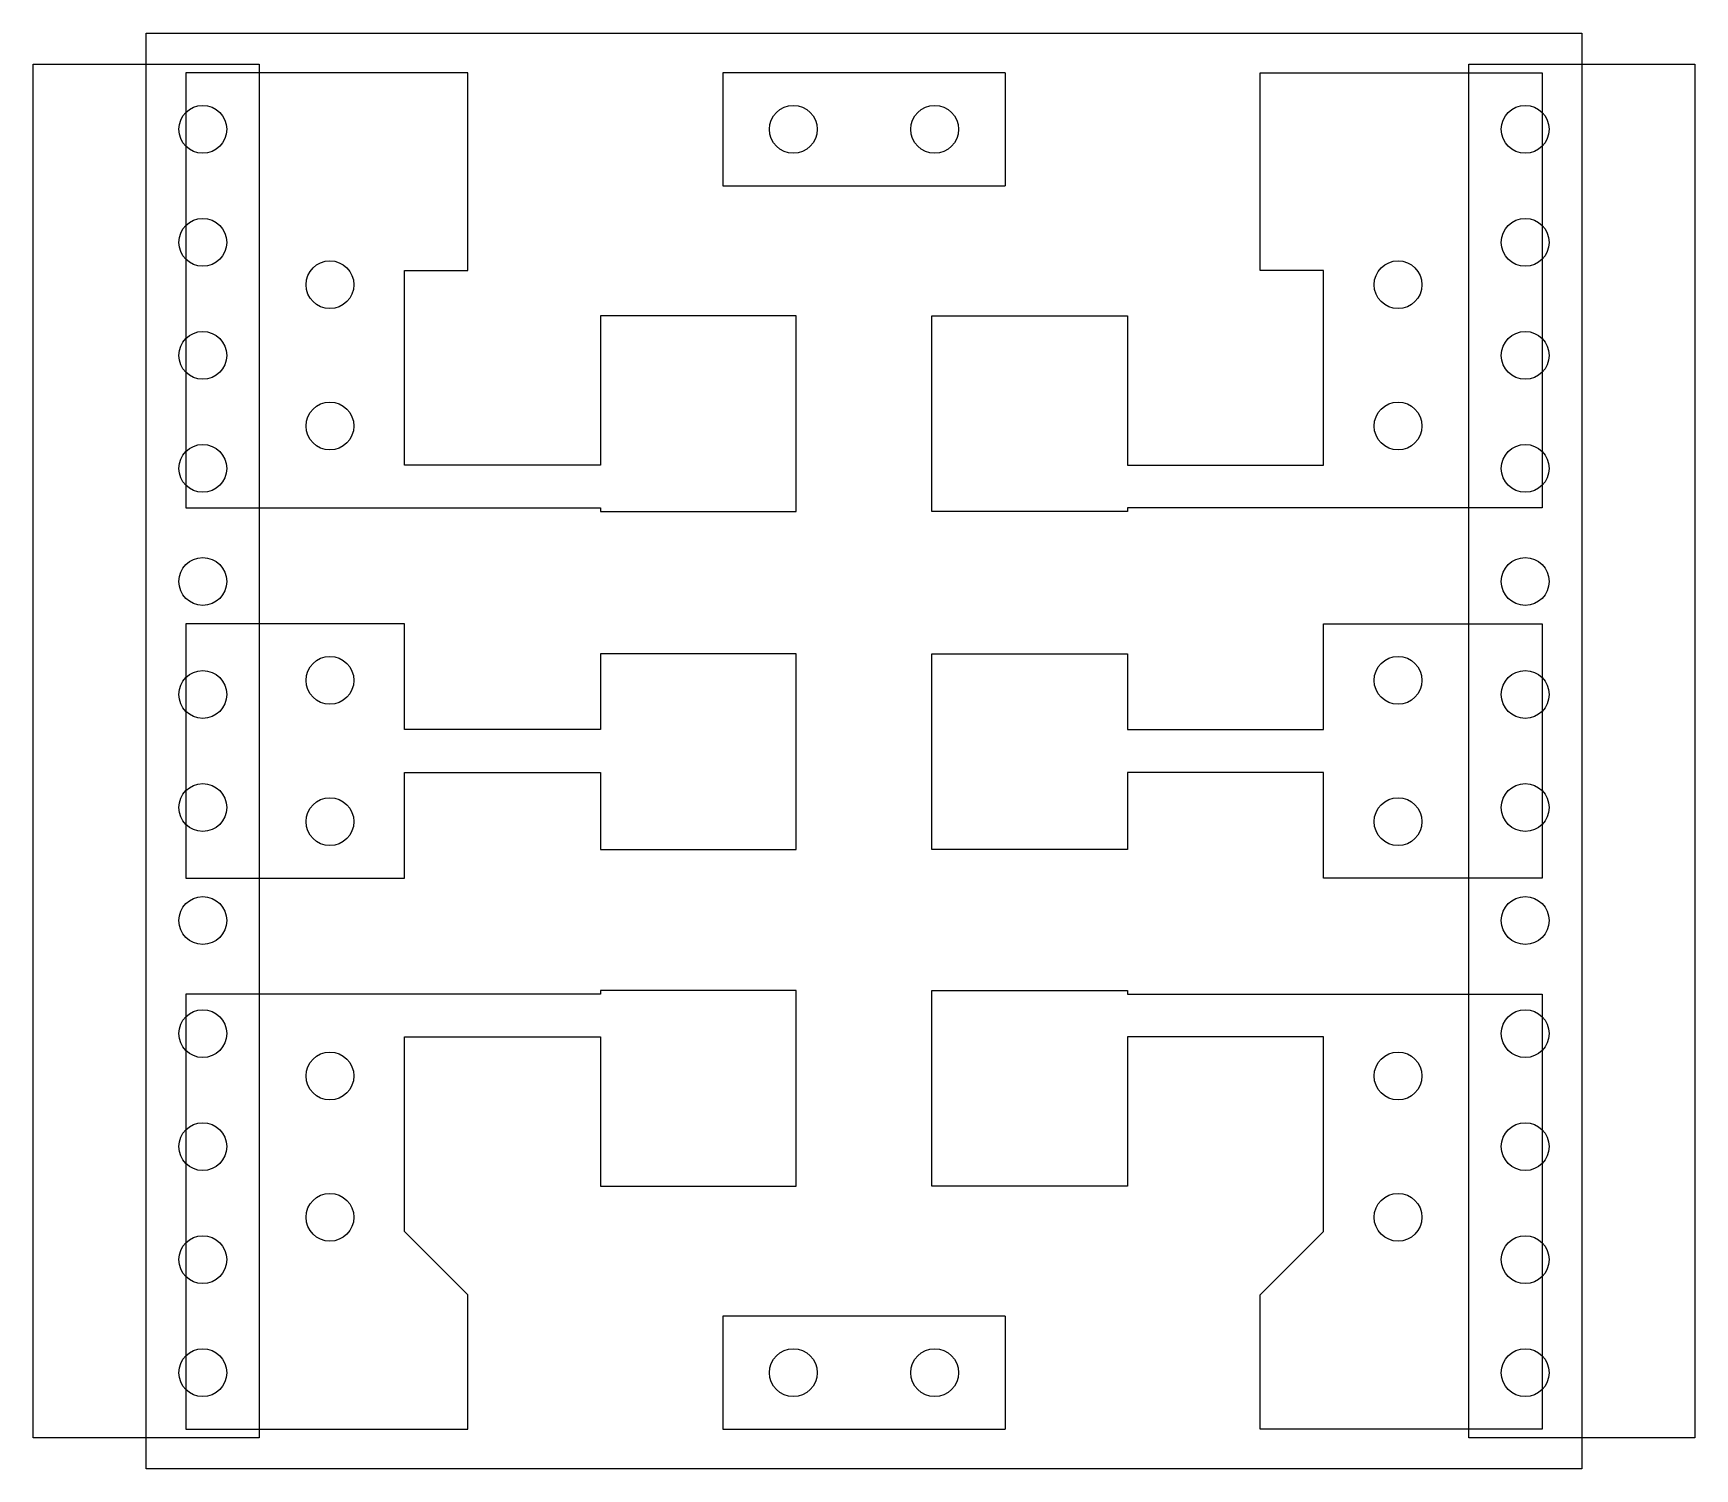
# Model space of a CAD drawing. Header units: inches. Extents: x -2 to 27.4, y 0 to 25.4.
import ezdxf

# ---------------------------------------------------------------- set-up
doc = ezdxf.new("R2010")
doc.units = ezdxf.units.IN
doc.header["$MEASUREMENT"] = 0
for name, color, linetype in [('board_outline', 3, 'Continuous'), ('conn', 1, 'Continuous'), ('conn_mounts', 6, 'Continuous')]:
    doc.layers.add(name, color=color, linetype=linetype)

msp = doc.modelspace()

# ---------------------------------------------------------------- linework, layer by layer
at = {"color": 7, "linetype": 'Continuous', "lineweight": 25}
for p, q in [((0.7, 24.7), (0.7, 17)), ((5.69, 24.7), (0.7, 24.7)), ((5.69, 21.2), (5.69, 24.7)), ((15.2, 24.7), (10.2, 24.7)), ((10.2, 24.7), (10.2, 22.7)), ((15.2, 24.7), (15.2, 22.7)), ((19.71, 24.7), (24.7, 24.7)), ((19.71, 21.2), (19.71, 24.7)), ((24.7, 24.7), (24.7, 17)), ((10.2, 22.7), (15.2, 22.7)), ((4.57, 17.76), (4.57, 21.2)), ((4.57, 21.2), (5.69, 21.2)), ((20.83, 21.2), (19.71, 21.2)), ((20.83, 17.76), (20.83, 21.2)), ((11.5, 20.4), (8.036, 20.4)), ((8.036, 20.4), (8.036, 17.76)), ((11.5, 16.936), (11.5, 20.4)), ((13.9, 20.4), (17.364, 20.4)), ((13.9, 16.936), (13.9, 20.4)), ((17.364, 20.4), (17.364, 17.76)), ((8.036, 17.76), (4.57, 17.76)), ((17.364, 17.76), (20.83, 17.76)), ((0.7, 17), (8.036, 17)), ((8.036, 17), (8.036, 16.936)), ((8.036, 16.936), (11.5, 16.936)), ((17.364, 16.936), (13.9, 16.936)), ((17.364, 17), (17.364, 16.936)), ((24.7, 17), (17.364, 17)), ((4.57, 14.95), (0.7, 14.95)), ((0.7, 14.95), (0.7, 10.45)), ((4.57, 13.08), (4.57, 14.95)), ((20.83, 14.95), (24.7, 14.95)), ((20.83, 13.08), (20.83, 14.95)), ((24.7, 14.95), (24.7, 10.45)), ((11.5, 14.42), (8.036, 14.42)), ((8.036, 14.42), (8.036, 13.08)), ((11.5, 10.956), (11.5, 14.42)), ((13.9, 14.42), (17.364, 14.42)), ((13.9, 10.956), (13.9, 14.42)), ((17.364, 14.42), (17.364, 13.08)), ((8.036, 13.08), (4.57, 13.08)), ((17.364, 13.08), (20.83, 13.08)), ((4.57, 10.45), (4.57, 12.32)), ((4.57, 12.32), (8.036, 12.32)), ((8.036, 12.32), (8.036, 10.956)), ((17.364, 12.32), (17.364, 10.956)), ((20.83, 12.32), (17.364, 12.32)), ((20.83, 10.45), (20.83, 12.32)), ((8.036, 10.956), (11.5, 10.956)), ((17.364, 10.956), (13.9, 10.956)), ((0.7, 10.45), (4.57, 10.45)), ((24.7, 10.45), (20.83, 10.45)), ((0.7, 8.4), (0.7, 0.7)), ((8.036, 8.4), (0.7, 8.4)), ((11.5, 8.464), (8.036, 8.464)), ((8.036, 8.464), (8.036, 8.4)), ((11.5, 5), (11.5, 8.464)), ((13.9, 8.464), (17.364, 8.464)), ((13.9, 5), (13.9, 8.464)), ((17.364, 8.464), (17.364, 8.4)), ((17.364, 8.4), (24.7, 8.4)), ((24.7, 8.4), (24.7, 0.7)), ((4.57, 4.2), (4.57, 7.64)), ((4.57, 7.64), (8.036, 7.64)), ((8.036, 7.64), (8.036, 5)), ((17.364, 7.64), (17.364, 5)), ((20.83, 7.64), (17.364, 7.64)), ((20.83, 4.2), (20.83, 7.64)), ((8.036, 5), (11.5, 5)), ((17.364, 5), (13.9, 5)), ((5.69, 3.08), (4.57, 4.2)), ((19.71, 3.08), (20.83, 4.2)), ((5.69, 0.7), (5.69, 3.08)), ((19.71, 0.7), (19.71, 3.08)), ((15.2, 2.7), (10.2, 2.7)), ((10.2, 2.7), (10.2, 0.7)), ((15.2, 2.7), (15.2, 0.7)), ((0.7, 0.7), (5.69, 0.7)), ((10.2, 0.7), (15.2, 0.7)), ((24.7, 0.7), (19.71, 0.7))]:
    msp.add_line(p, q, dxfattribs=at)
at = {"layer": 'board_outline'}
msp.add_lwpolyline([(0, 0), (0, 25.4), (25.4, 25.4), (25.4, 0)], close=True, dxfattribs=at)
at = {"layer": 'conn'}
for points in [[(-2, 0.55), (-2, 24.85), (2, 24.85), (2, 0.55)], [(23.4, 0.55), (23.4, 24.85), (27.4, 24.85), (27.4, 0.55)]]:
    msp.add_lwpolyline(points, close=True, dxfattribs=at)
at = {"layer": 'conn_mounts'}
for centre in [(1, 23.7), (11.45, 23.7), (13.95, 23.7), (24.4, 23.7), (1, 21.7), (24.4, 21.7), (3.25, 20.95), (22.15, 20.95), (1, 19.7), (24.4, 19.7), (3.25, 18.45), (22.15, 18.45), (1, 17.7), (24.4, 17.7), (1, 15.7), (24.4, 15.7), (1, 13.7), (3.25, 13.95), (22.15, 13.95), (24.4, 13.7), (1, 11.7), (24.4, 11.7), (3.25, 11.45), (22.15, 11.45), (1, 9.7), (24.4, 9.7), (1, 7.7), (24.4, 7.7), (3.25, 6.95), (22.15, 6.95), (1, 5.7), (24.4, 5.7), (3.25, 4.45), (22.15, 4.45), (1, 3.7), (24.4, 3.7), (1, 1.7), (11.45, 1.7), (13.95, 1.7), (24.4, 1.7)]:
    msp.add_circle(centre, 0.423, dxfattribs=at)

doc.saveas('drawing.dxf')
